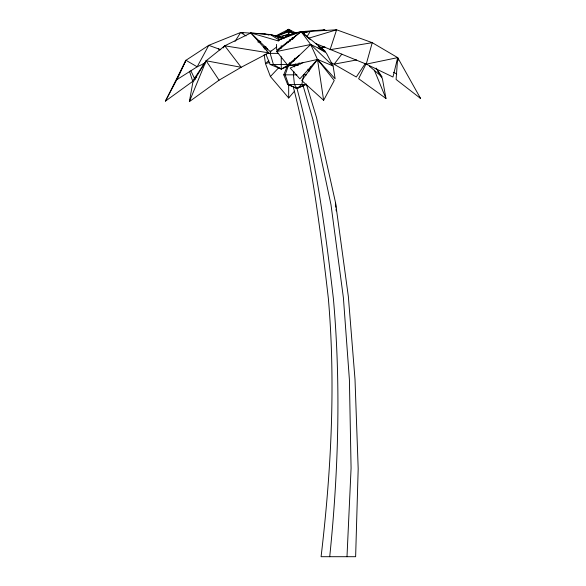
<?xml version="1.0" encoding="UTF-8"?>
<svg xmlns="http://www.w3.org/2000/svg" width="586" height="586" viewBox="0 0 586 586"><rect width="100%" height="100%" fill="white"/><g stroke="black" fill="none" stroke-linecap="round" stroke-linejoin="round"><path stroke-width="0.88" d="M346.993 556.7L351.08 468.214L349.41 379.831L343.411 297.878L331.009 204.829L312.909 119.632L303.101 85.629M329.72 556.7C338.503 471.034 341.015 384.709 333.412 298.853C325.193 228.188 315.671 157.37 296.999 88.603M293.806 71.324L293.432 74.832L294.465 84.494L296.97 88.493L306.295 84.494L287.638 84.494L283.771 74.832L287.638 65.171L290.121 64.445M294.282 66.929L294.465 65.171L295.3 63.837M278.724 41.049L250.845 32.948L268.725 52.85L241.161 67.287L219.054 80.172L189.373 101.634L192.787 82.611L206.14 60.783L224.768 45.825L250.845 32.948L270.161 34.508L283.961 38.149L278.768 37.101M270.9 50.806L270.153 53.37L273.406 64.475L281.258 69.075L287.609 66.445M289.616 62.768L289.11 64.475L281.258 69.075L270.153 64.475L265.876 54.161M288.605 65.171L285.14 74.832L288.605 84.494L296.97 88.493L303.812 85.219M309.093 70.891L310.631 66.863M189.373 101.634L206.14 60.783L241.161 67.287L224.768 45.825L223.127 47.971M266.535 50.989L267.524 48.609M293.681 61.303L295 58.131M250.713 33.116L240.7 32.457L208.763 45.334L185.945 60.292L176.811 79.681L197.167 66.797L204.536 63.354M220.819 49.722L208.763 45.334L197.167 66.797L185.945 60.292L175.917 81.366L165.413 101.144L192.743 81.366L189.476 71.25M165.413 101.144L185.945 60.292M366.353 63.303L358.625 78.707L385.969 98.477L382.416 78.707L380.058 74.942M278.13 40.331L301.138 31.607L325.567 51.517L310.69 44.492L288.297 65.954L317.502 59.45L335.148 78.832L333.082 65.954L317.502 59.45L301.739 80.524L323.64 100.301L334.24 80.524L317.502 59.45L310.69 44.492L301.138 31.607L294.069 33.168L278.841 39.907L294.069 33.168M306.918 36.815L310.228 31.351L336.613 29.791L372.242 42.668L397.689 57.633L420.587 98.477L396.099 79.454L397.689 57.633L366.243 64.138L315.327 43.371M234.993 41.438L240.7 32.457L246.054 35.907M265.106 46.624L264.14 48.074L265.583 46.968M365.225 63.596L356.288 77.015L330.973 62.453M295.82 32.962L288.678 29.3L288.678 30.86L287.975 31.9L277.097 36.09M341.828 54.117L334.181 64.138L356.632 59.962M264.176 54.623L265.495 63.647L270.41 76.524L288.678 97.987L294.458 91.196M270.41 76.524L278.936 67.478M268.806 60.578L265.495 63.647L269.787 62.438M292.26 39.159L293.564 38.031M196.669 77.242L193.219 80.172L206.14 60.783L219.054 80.172M287.638 84.494L296.97 88.493L301.797 84.494L303.797 74.832L306.522 74.832M299.49 55.223L287.492 64.951L276.709 51.517L301.138 31.607L310.39 39.804M264.791 48.096L266.198 46.99M285.865 31.512L288.678 29.3L291.484 31.512M285.792 31.505L288.678 29.3L275.178 36.222M301.138 31.607L276.68 50.33L276.519 44.375M276.673 47.012L270.271 51.715L250.845 32.948M258.008 41.855L259.525 40.932M263.385 47.107L264.938 46.294M288.415 64.841L290.751 63.837M276.218 36.185L288.678 30.86L294.487 33.343M302.896 62.702L290.158 68.027L299.864 78.832L317.502 59.45L323.64 100.301M258.06 41.987L259.679 41.35M308.954 38.119L336.613 29.791L330.072 49.693L372.242 42.668L366.243 64.138L392.957 77.015L397.689 57.633L398.334 60.277M322.754 30.296L324.49 29.791L326.124 30.597M264.257 48.96L266.872 48.235M320.71 48.206L325.091 47.078M301.893 32.186L305.174 31.351L324.49 29.791M278.24 36.881L288.678 34.501L290.48 34.83M301.995 32.765L310.228 31.351L302.427 32.743M276.709 51.517L310.69 44.492L333.082 65.954L326.314 52.938L318.125 48.001M301.775 32.047L305.174 31.351L306.698 32.274M319.802 47.591L324.197 46.887M259.027 42.038L260.807 41.76M304.127 32.391L304.412 34.933M291.711 34.208L293.066 34.208M286.495 42.258L288.239 42.258M267.084 53.37L278.694 53.37M270.153 64.475L290.744 64.475M291.117 65.171L298.538 65.171M283.771 74.832L296.89 74.832M252.529 33.234L264.359 34.017L269.487 34.911M224.768 45.825L268.725 52.85M292.509 37.453L294.26 37.775M204.866 63.874L203.152 63.544L204.792 64.211M264.359 34.017L268.762 34.882M290.414 34.904L288.678 34.501L283.617 35.841L281.258 37.658L278.738 37.057M283.961 38.149L270.161 34.508L279.28 40.016M241.564 32.699L243.293 33.197M294.399 33.834L289.374 31.9L287.975 31.9L288.678 34.501L289.374 31.9L288.678 30.86M393.55 72.29L396.773 74.012M218.41 48.843L219.875 49.942M318.154 45.876L323.875 50.228L318.594 45.825M299.036 62.885L300.42 64.028M295.586 87.351L296.97 88.493M369.407 66.211L382.116 77.015L376.153 68.071M275.259 35.548L279.822 39.496M419.415 97.093L420.587 98.477M377.699 71.177L379.113 73.44M190.89 70.796L195.079 79.681M374.329 70.137L385.969 98.477M307.906 69.199L308.873 71.617M292.18 37.621L292.714 39.372M306.31 84.018L316.447 117.281L335.551 202.749L348.355 296.553L355.006 379.318L358.185 468.807L355.629 556.7L321.084 556.7C331.2 470.998 335.749 384.614 328.358 298.494C320.146 227.251 311.049 155.817 293.132 86.259M289.777 39.43L290.275 41.174M335.551 202.749L335.925 207.283M336.071 209.099L336.225 210.916M288.678 84.369L288.678 97.987M281.258 45.679L281.258 48.242M281.258 56.783L281.258 69.075"/></g></svg>
